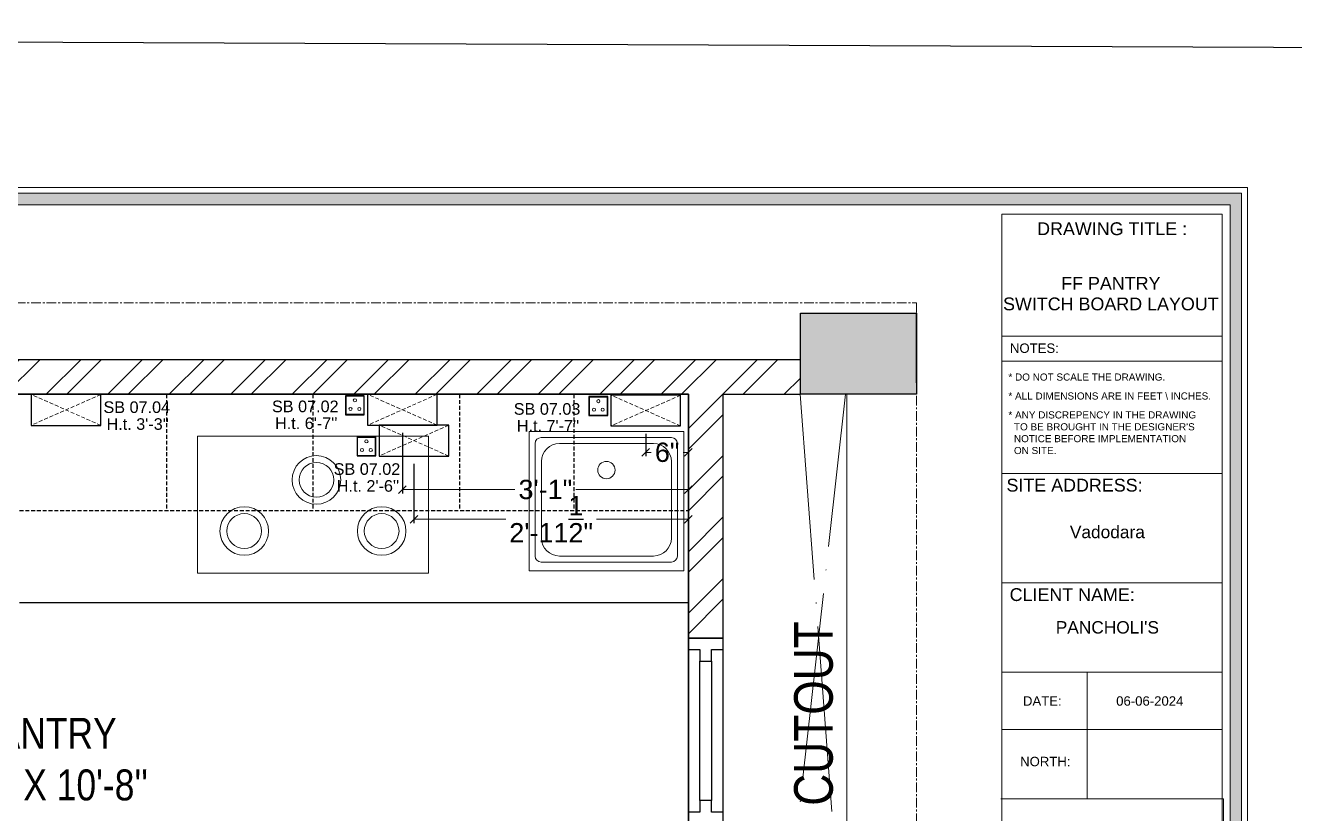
# Model space of a CAD drawing. Header units: millimetres. Extents: x 56222 to 3066687, y -650199 to -121287.
# Drawn here: x 135156.5 to 135320.7, y -184396.7 to -184294.8 of the extents above; entities that cross this region are included whole.
import ezdxf
from ezdxf.enums import TextEntityAlignment as Align

# ---------------------------------------------------------------- set-up
doc = ezdxf.new("R2010")
doc.units = ezdxf.units.MM
doc.header["$MEASUREMENT"] = 0
doc.header["$PDMODE"] = 35
for name, pattern in [('ACAD_ISO04W100', [30, 24, -3, 0, -3]), ('CENTER', [2, 1.25, -0.25, 0.25, -0.25]), ('DASHED', [0.75, 0.5, -0.25]), ('DASHED2', [0.375, 0.25, -0.125]), ('DASHEDX2', [1.5, 1, -0.5])]:
    doc.linetypes.add(name, pattern=pattern)
doc.layers.get('Defpoints').update_dxf_attribs({"color": 220})
for name, color, linetype, lineweight in [('COLUMN', 1, 'Continuous', 30), ('dim05', 1, 'Continuous', 13), ('Dimension', 10, 'DASHEDX2', 20), ('el', 7, 'Continuous', 20), ('ELEC-wires', 1, 'DASHED2', 13), ('Electrical', 84, 'Continuous', 30), ('FIRST FLOOR', 7, 'Continuous', 9), ('FIRST FLOOR ( TEXT )', 7, 'Continuous', 9), ('FIRST FLOOR_( PLine )_', 251, 'Continuous', 30), ('FURNITURE', 32, 'Continuous', 9), ('FURNITURE-1', 252, 'Continuous', 13), ('GROUND FLOOR', 7, 'Continuous', 9), ('hatch-rcc', 251, 'Continuous', 9), ('hatch-wall', 8, 'Continuous', 9), ('NAME PLATE', 7, 'Continuous', 25), ('SECTION ( SLAB PLine )', 104, 'Continuous', 30), ('TILE', 14, 'Continuous', 9), ('wall', 7, 'Continuous', 30)]:
    doc.layers.add(name, color=color, linetype=linetype, lineweight=lineweight)
doc.layers.add('XX~SLAB ( PLINE )', color=251, linetype='Continuous', plot=False)
doc.styles.add('Arial', font='arial.ttf')
doc.styles.add("Cn_BT_0'-0", font='swissc.ttf')
doc.styles.add('KATHA', font='swissc.ttf')
doc.styles.get("Standard").update_dxf_attribs({"font": 'arial.ttf', "height": 6})
doc.dimstyles.new('ISO-25', dxfattribs={"dimtxt": 2.5, "dimasz": 1, "dimexe": 0.5, "dimexo": 1, "dimtad": 0, "dimdec": 1, "dimlunit": 4, "dimtxsty": 'Standard', "dimblk": 'OBLIQUE', "dimcen": 2.5, "dimclrd": 1, "dimclre": 1, "dimclrt": 5, "dimadec": 0, "dimazin": 0, "dimtfac": 1, "dimtdec": 1, "dimtmove": 0, "dimatfit": 3, "dimfxl": 1, "dimlwd": -1, "dimarcsym": 0})

# ---------------------------------------------------------------- blocks, each defined once
blk = doc.blocks.new('erfer')
at = {"layer": 'hatch-rcc', "lineweight": 30}
blk.add_lwpolyline([(1905.9, -1304.21), (1908.38, -1304.21), (1908.38, -1306.73), (1905.9, -1306.73)], close=True, dxfattribs=at)
at = {"layer": 'hatch-rcc'}
blk.add_lwpolyline([(1905.96, -1304.28), (1908.31, -1304.28), (1908.31, -1306.66), (1905.96, -1306.66)], close=True, dxfattribs=at)
for centre in [(1907.14, -1304.81), (1906.56, -1305.95), (1907.72, -1305.95)]:
    blk.add_circle(centre, 0.211, dxfattribs=at)
blk = doc.blocks.new('6616')
at = {"color": 242, "linetype": 'DASHED', "true_color": 0xcd2027}
for p, q in [((386784.79, -36915.77), (386775.78, -36911.78)), ((386784.79, -36911.78), (386775.78, -36915.77))]:
    blk.add_line(p, q, dxfattribs=at)
at = {"layer": 'ELEC-wires', "color": 5, "linetype": 'ByBlock', "lineweight": 30, "ltscale": 4}
blk.add_lwpolyline([(386775.78, -36911.78), (386784.79, -36911.78), (386784.79, -36915.77), (386775.78, -36915.77)], close=True, dxfattribs=at)
blk = doc.blocks.new('_Oblique')
at = {"layer": 'wall', "color": 0, "lineweight": -2}
blk.add_line((-0.5, -0.5), (0.5, 0.5), dxfattribs=at)
blk = doc.blocks.new('*D442')
at = {"layer": 'Defpoints', "color": 0, "lineweight": 30, "transparency": 16777216}
for p in [(135242.26, -184342.53), (135205.26, -184346.52), (135242.26, -184354.85)]:
    blk.add_point(p, dxfattribs=at)
at = {"layer": 'dim05', "color": 1, "linetype": 'Continuous', "lineweight": -2, "transparency": 16777216}
for p, q in [((135242.26, -184343.53), (135242.26, -184355.35)), ((135205.26, -184347.52), (135205.26, -184355.35))]:
    blk.add_line(p, q, dxfattribs=at)
at = {"layer": 'dim05', "color": 1, "linetype": 'Continuous', "transparency": 16777216}
for p, q in [((135205.26, -184354.85), (135219.81, -184354.85)), ((135242.26, -184354.85), (135227.71, -184354.85))]:
    blk.add_line(p, q, dxfattribs=at)
at = {"layer": 'dim05', "color": 1, "transparency": 16777216, "rotation": 180}
blk.add_blockref('_Oblique', (135205.26, -184354.85), dxfattribs=at)
at = {"layer": 'dim05', "color": 1, "transparency": 16777216}
blk.add_blockref('_Oblique', (135242.26, -184354.85), dxfattribs=at)
at = {"layer": 'dim05', "color": 5, "lineweight": 25, "transparency": 16777216, "insert": (135223.76, -184354.85), "char_height": 2.5, "attachment_point": 5, "style": 'Arial'}
blk.add_mtext('3\'-1"', dxfattribs=at)
blk = doc.blocks.new('*D399')
at = {"layer": 'Defpoints', "color": 0, "lineweight": 30, "transparency": 16777216}
for p in [(135242.26, -184342.53), (135206.76, -184350.51), (135206.76, -184358.68)]:
    blk.add_point(p, dxfattribs=at)
at = {"layer": 'dim05', "color": 1, "linetype": 'Continuous', "lineweight": -2, "transparency": 16777216}
for p, q in [((135242.26, -184343.53), (135242.26, -184359.18)), ((135206.76, -184351.51), (135206.76, -184359.18))]:
    blk.add_line(p, q, dxfattribs=at)
at = {"layer": 'dim05', "color": 1, "linetype": 'Continuous', "transparency": 16777216}
for p, q in [((135206.76, -184358.68), (135218.66, -184358.68)), ((135242.26, -184358.68), (135230.36, -184358.68))]:
    blk.add_line(p, q, dxfattribs=at)
at = {"layer": 'dim05', "color": 1, "transparency": 16777216, "rotation": 180}
blk.add_blockref('_Oblique', (135206.76, -184358.68), dxfattribs=at)
at = {"layer": 'dim05', "color": 1, "transparency": 16777216}
blk.add_blockref('_Oblique', (135242.26, -184358.68), dxfattribs=at)
at = {"layer": 'dim05', "color": 5, "lineweight": 25, "transparency": 16777216, "insert": (135224.51, -184358.68), "char_height": 2.5, "attachment_point": 5, "style": 'Arial'}
blk.add_mtext('2\'-11{\\H1x;\\S1/2;}"', dxfattribs=at)
blk = doc.blocks.new('*D408')
at = {"layer": 'Defpoints', "color": 0, "lineweight": 30, "transparency": 16777216}
for p in [(135236.75, -184346.62), (135242.26, -184347.33), (135242.26, -184350.04)]:
    blk.add_point(p, dxfattribs=at)
at = {"layer": 'dim05', "color": 1, "linetype": 'Continuous', "lineweight": -2, "transparency": 16777216}
for p, q in [((135236.75, -184347.62), (135236.75, -184350.54)), ((135242.26, -184348.33), (135242.26, -184350.54))]:
    blk.add_line(p, q, dxfattribs=at)
at = {"layer": 'dim05', "color": 1, "linetype": 'Continuous', "transparency": 16777216}
for p, q in [((135236.75, -184350.04), (135237.44, -184350.04)), ((135242.26, -184350.04), (135241.57, -184350.04))]:
    blk.add_line(p, q, dxfattribs=at)
at = {"layer": 'dim05', "color": 1, "transparency": 16777216, "rotation": 180}
blk.add_blockref('_Oblique', (135236.75, -184350.04), dxfattribs=at)
at = {"layer": 'dim05', "color": 1, "transparency": 16777216}
blk.add_blockref('_Oblique', (135242.26, -184350.04), dxfattribs=at)
at = {"layer": 'dim05', "color": 5, "lineweight": 25, "transparency": 16777216, "insert": (135239.51, -184350.04), "char_height": 2.5, "attachment_point": 5, "style": 'Arial'}
blk.add_mtext('6"', dxfattribs=at)

msp = doc.modelspace()

# ---------------------------------------------------------------- hatches: boundary and pattern name
at = {"layer": 'Dimension', "linetype": 'Continuous', "true_color": 0xd39e00}
h = msp.add_hatch(color=42, dxfattribs=at)
h.paths.add_polyline_path([(135101.39, -184316.539), (135101.39, -184466.08), (135313.843, -184466.08), (135313.843, -184316.539)])
h.paths.add_polyline_path([(135102.881, -184318.03), (135312.352, -184318.03), (135312.352, -184464.589), (135102.881, -184464.589)], flags=16)
at = {"layer": 'FURNITURE', "linetype": 'CENTER', "lineweight": 15, "true_color": 0x636466}
h = msp.add_hatch(dxfattribs=at)
h.set_pattern_fill('AR-CONC', color=251)
h.set_pattern_definition([(50, (1926.1855, 9.982), (7.17260183, -0.62752135), [0.75, -8.25]), (355, (1926.1855, 9.982), (-1.38751334, 7.52192134), [0.6, -6.6]), (100.4514445, (1926.783, 9.9295), (5.78508847, 6.8943999), [0.63740192, -7.01142112]), (46.1842, (1926.1855, 11.982), (10.6724133, -1.6551928), [1.125, -12.375]), (96.6356355, (1927.075, 11.844), (9.34661946, 9.741186), [0.9561034, -10.5171376]), (351.184164, (1926.185, 11.982), (9.34661945, 9.741186), [0.9, -9.9]), (21, (1927.1855, 11.482), (5.96907052, -4.0261889), [0.75, -8.25]), (326, (1927.1855, 11.482), (2.43315332, 7.25150045), [0.6, -6.6]), (71.4514447, (1927.683, 11.146), (8.40222377, 3.22531153), [0.6374019, -7.01142112]), (37.5, (1926.1855, 9.9818), (0.121598553, 3.328938538), [0, -6.52, 0, -6.7, 0, -6.625]), (7.5, (1926.1855, 9.9818), (2.630695374, 3.94411712), [0, -3.82, 0, -6.37, 0, -2.525]), (327.5, (1923.9555, 9.9818), (5.338224362, -0.225548717), [0, -2.5, 0, -7.8, 0, -10.35]), (317.5, (1922.9555, 9.982), (5.83186169, 1.00104982), [0, -3.25, 0, -5.18, 0, -7.35])])
h.paths.add_polyline_path([(135128.258, -184416.032), (135117.758, -184416.032), (135117.758, -184431.032), (135128.258, -184431.032), (135128.258, -184428.032)])
h.paths.add_polyline_path([(135128.258, -184332.032), (135113.258, -184332.032), (135113.258, -184348.532), (135128.258, -184348.532)])
h.paths.add_polyline_path([(135271.758, -184332.032), (135256.758, -184332.032), (135256.758, -184342.535), (135271.758, -184342.535)])
h.paths.add_polyline_path([(135271.758, -184422.032), (135256.758, -184422.032), (135256.758, -184431.032), (135271.758, -184431.032), (135271.758, -184426.532)])
at = {"layer": 'hatch-wall', "linetype": 'CENTER', "lineweight": 15}
h = msp.add_hatch(dxfattribs=at)
h.set_pattern_fill('ANSI32', color=256, scale=15)
h.set_pattern_definition([(45, (1926.1855, 9.982), (-3.97747564, 3.97747564), []), (45, (1928.837, 9.982), (-3.97747564, 3.97747564), [])])
h.paths.add_polyline_path([(135122.258, -184348.532), (135117.758, -184348.532), (135117.758, -184416.032), (135122.258, -184416.032)])
h.paths.add_polyline_path([(135256.758, -184338.032), (135128.258, -184338.032), (135128.258, -184342.532), (135242.258, -184342.532), (135242.258, -184369.486), (135242.258, -184374.037), (135246.758, -184374.037), (135246.758, -184342.532), (135256.758, -184342.532)])
h.paths.add_polyline_path([(135246.842, -184398.037), (135242.258, -184398.037), (135242.258, -184426.532), (135218.758, -184426.532), (135164.258, -184426.532), (135160.258, -184426.532), (135160.258, -184431.032), (135256.758, -184431.032), (135256.758, -184422.032), (135246.842, -184422.032)])
h.paths.add_polyline_path([(135122.258, -184431.032), (135117.758, -184431.032), (135117.758, -184437.466), (135122.258, -184437.466)])

# ---------------------------------------------------------------- linework, layer by layer
at = {"layer": 'COLUMN', "transparency": 33554687}
msp.add_lwpolyline([(135256.758, -184342.535), (135256.758, -184332.032), (135271.758, -184332.032), (135271.758, -184342.535)], close=True, dxfattribs=at)
at = {"layer": 'Dimension', "color": 42, "linetype": 'Continuous', "true_color": 0xd39e00}
for p, q in [((135311.343, -184335.031), (135282.795, -184335.031)), ((135311.343, -184338.247), (135282.795, -184338.247)), ((135311.343, -184352.756), (135282.795, -184352.756)), ((135311.343, -184366.906), (135282.795, -184366.906)), ((135311.343, -184378.436), (135282.795, -184378.436)), ((135293.841, -184378.436), (135293.841, -184394.825)), ((135311.343, -184385.855), (135282.795, -184385.855)), ((135311.516, -184394.825), (135282.707, -184394.825)), ((135311.516, -184394.825), (135311.516, -184420.918))]:
    msp.add_line(p, q, dxfattribs=at)
for points in [[(135100.644, -184315.793), (135314.589, -184315.793), (135314.589, -184466.825), (135100.644, -184466.825)], [(135101.39, -184316.539), (135313.843, -184316.539), (135313.843, -184466.08), (135101.39, -184466.08)], [(135102.881, -184318.03), (135312.352, -184318.03), (135312.352, -184464.589), (135102.881, -184464.589)]]:
    msp.add_lwpolyline(points, close=True, dxfattribs=at)
at = {"layer": 'Dimension', "color": 42, "linetype": 'ByBlock', "true_color": 0xd39e00}
msp.add_lwpolyline([(135282.795, -184463.362), (135282.795, -184319.257), (135311.343, -184319.257), (135311.343, -184463.362)], close=True, dxfattribs=at)
at = {"layer": 'FIRST FLOOR', "transparency": 33554687}
for p, q in [((135242.258, -184424.501), (135242.258, -184342.532)), ((135262.758, -184342.535), (135262.758, -184422.032)), ((135242.258, -184374.037), (135246.758, -184374.037))]:
    msp.add_line(p, q, dxfattribs=at)
at = {"layer": 'FIRST FLOOR_( PLine )_', "transparency": 33554687}
for p, q in [((135271.758, -184341.032), (135271.758, -184332.032)), ((135128.258, -184338.032), (135256.758, -184338.032)), ((135128.258, -184342.532), (135242.258, -184342.532)), ((135242.258, -184342.532), (135242.258, -184374.037)), ((135246.758, -184374.037), (135246.758, -184342.532)), ((135246.758, -184342.532), (135256.745, -184342.532)), ((135242.258, -184374.037), (135246.758, -184374.037))]:
    msp.add_line(p, q, dxfattribs=at)
at = {"layer": 'FURNITURE', "color": 9, "lineweight": 30, "true_color": 0xc7c8ca}
for p, q in [((135155.735, -184342.532), (135242.258, -184342.532)), ((135242.258, -184342.532), (135242.258, -184369.486)), ((135242.258, -184369.486), (135155.735, -184369.486))]:
    msp.add_line(p, q, dxfattribs=at)
at = {"layer": 'FURNITURE', "color": 9, "linetype": 'DASHED', "lineweight": 25, "true_color": 0xc7c8ca}
for p, q in [((135174.735, -184342.532), (135174.735, -184357.532)), ((135193.69, -184342.532), (135193.69, -184357.532)), ((135212.646, -184342.532), (135212.646, -184357.532)), ((135227.452, -184342.532), (135227.452, -184357.532)), ((135155.735, -184357.532), (135242.258, -184357.532))]:
    msp.add_line(p, q, dxfattribs=at)
at = {"layer": 'FURNITURE', "color": 9, "true_color": 0xc7c8ca}
for p, q in [((135178.73, -184347.925), (135208.65, -184347.925)), ((135178.73, -184365.635), (135178.73, -184347.925)), ((135208.65, -184347.925), (135208.65, -184365.635)), ((135241.656, -184347.347), (135221.656, -184347.347)), ((135221.656, -184347.347), (135221.656, -184365.347)), ((135223.215, -184348.121), (135240.063, -184348.121)), ((135241.656, -184365.347), (135241.656, -184347.347)), ((135222.44, -184363.437), (135222.44, -184348.896)), ((135225.572, -184348.896), (135237.739, -184348.896)), ((135240.837, -184348.896), (135240.837, -184363.437)), ((135223.248, -184361.113), (135223.248, -184351.22)), ((135240.063, -184351.22), (135240.063, -184361.113)), ((135240.063, -184364.211), (135223.215, -184364.211)), ((135237.739, -184363.437), (135225.572, -184363.437)), ((135208.65, -184365.635), (135178.73, -184365.635)), ((135221.656, -184365.347), (135241.656, -184365.347))]:
    msp.add_line(p, q, dxfattribs=at)
at = {"layer": 'FURNITURE', "color": 9, "linetype": 'CENTER', "lineweight": 15, "true_color": 0xc7c8ca}
msp.add_lwpolyline([(135271.758, -184437.466), (135109.229, -184437.466), (135109.229, -184330.717), (135271.758, -184330.717)], close=True, dxfattribs=at)
at = {"layer": 'FURNITURE', "color": 9, "true_color": 0xc7c8ca}
for centre, radius in [((135194.136, -184353.597), 3.143), ((135194.136, -184353.597), 2.245), ((135231.656, -184352.325), 1.117), ((135184.802, -184360.204), 3.143), ((135184.802, -184360.204), 2.245), ((135202.578, -184360.204), 3.143), ((135202.578, -184360.204), 2.245)]:
    msp.add_circle(centre, radius, dxfattribs=at)
for centre, radius, start, end in [((135223.215, -184348.896), 0.775, 90, 180), ((135240.063, -184348.896), 0.775, 0, 90), ((135225.572, -184351.22), 2.324, 90, 180), ((135237.739, -184351.22), 2.324, 0, 90), ((135225.572, -184361.113), 2.324, 180, 270), ((135237.739, -184361.113), 2.324, 270, 0), ((135223.215, -184363.437), 0.775, 180, 270), ((135240.063, -184363.437), 0.775, 270, 0)]:
    msp.add_arc(centre, radius, start, end, dxfattribs=at)
at = {"layer": 'GROUND FLOOR', "color": 1, "linetype": 'ACAD_ISO04W100', "transparency": 33554687}
for p, q in [((135253.758, -184422.032), (135262.591, -184342.535)), ((135256.745, -184342.532), (135262.758, -184422.032))]:
    msp.add_line(p, q, dxfattribs=at)
at = {"layer": 'SECTION ( SLAB PLine )', "color": 9, "true_color": 0xc7c8ca}
msp.add_lwpolyline([(135242.258, -184342.532), (135128.258, -184342.532), (135128.258, -184426.532), (135242.258, -184426.532)], close=True, dxfattribs=at)
at = {"layer": 'TILE', "color": 1, "lineweight": 30}
msp.add_lwpolyline([(134639.111, -184294.843), (135861.002, -184299.902), (135861.002, -184800.209), (134639.111, -184795.15)], close=True, dxfattribs=at)
at = {"layer": 'XX~SLAB ( PLINE )', "transparency": 33554687}
msp.add_lwpolyline([(135242.258, -184374.037), (135242.258, -184375.537), (135243.758, -184375.537), (135243.758, -184377.037), (135245.258, -184377.037), (135245.258, -184395.037), (135243.758, -184395.037), (135243.758, -184396.537), (135242.258, -184396.537), (135242.258, -184398.037), (135246.758, -184398.037), (135246.758, -184396.537), (135245.258, -184396.537), (135245.258, -184395.037), (135243.758, -184395.037), (135243.758, -184377.037), (135245.258, -184377.037), (135245.258, -184375.537), (135246.758, -184375.537), (135246.758, -184374.037), (135242.258, -184374.037), (135242.258, -184398.037), (135246.758, -184398.037), (135246.758, -184374.037)], close=True, dxfattribs=at)

# ---------------------------------------------------------------- block references
at = {"layer": 'el', "color": 1, "transparency": 33554687, "xscale": -1, "rotation": 180.0000000001202}
for p in [(-251618.553, -221258.324), (-251575.029, -221258.302), (-251543.533, -221258.405), (-251573.529, -221262.289)]:
    msp.add_blockref('6616', p, dxfattribs=at)
at = {"layer": 'FURNITURE-1', "transparency": 33554687, "xscale": -0.9762505880272067, "yscale": 0.9762505880272067, "zscale": 0.9762505880272067}
for p in [(137060.964, -183069.489), (137092.46, -183069.592), (137062.451, -183074.797)]:
    msp.add_blockref('erfer', p, dxfattribs=at)

# ---------------------------------------------------------------- texts
at = {"layer": 'Electrical', "color": 5, "transparency": 33554687}
for s, p in [('SB 07.02', (135188.387, -184344.843, 0.05)), ('SB 07.04', (135166.585, -184344.946, 0.05)), ('SB 07.03', (135219.667, -184345.172, 0.05)), ('SB 07.02', (135196.37, -184352.944, 0.05))]:
    msp.add_text(s, height=1.5, dxfattribs=at).set_placement(p)
at = {"layer": 'Electrical', "color": 240, "true_color": 0xed1f24, "transparency": 33554687}
for s, p in [("H.t. 3'-3''", (135166.981, -184347.125, 0.05)), ("H.t. 6'-7''", (135188.782, -184347.022, 0.05)), ("H.t. 7'-7''", (135220.062, -184347.351, 0.05)), ("H.t. 2'-6''", (135196.766, -184355.123, 0.05))]:
    msp.add_text(s, height=1.5, dxfattribs=at).set_placement(p)
at = {"layer": 'FIRST FLOOR ( TEXT )', "color": 1, "transparency": 33554687, "insert": (135258.479, -184383.794), "char_height": 5, "attachment_point": 5, "rotation": 90, "style": "Cn_BT_0'-0"}
msp.add_mtext('CUTOUT', dxfattribs=at)
at = {"layer": 'FIRST FLOOR ( TEXT )', "transparency": 33554687, "insert": (135159.011, -184389.721), "char_height": 4, "attachment_point": 5, "style": 'KATHA'}
msp.add_mtext("PANTRY\\P7'-2'' X 10'-8''", dxfattribs=at)
at = {"layer": 'NAME PLATE', "style": 'Arial'}
for s, height, p in [('DRAWING TITLE : ', 1.65616, (135297.408, -184321.954)), ('FF PANTRY', 1.6562, (135296.919, -184329.012)), ('SWITCH BOARD LAYOUT', 1.65616, (135296.919, -184331.675)), ('NOTES:', 1.2169, (135287.03, -184337.177)), ('SITE ADDRESS:', 1.65616, (135292.223, -184355.103)), ('Vadodara', 1.601, (135296.47, -184361.13)), ('CLIENT NAME:', 1.65616, (135291.921, -184369.253)), ("PANCHOLI'S", 1.601, (135296.47, -184373.457)), ('DATE:', 1.2169, (135288.051, -184382.787)), ('06-06-2024', 1.2169, (135301.957, -184382.787)), ('NORTH:', 1.2169, (135288.439, -184390.61))]:
    msp.add_text(s, height=height, dxfattribs=at).set_placement(p, align=Align.CENTER)
at = {"layer": 'NAME PLATE', "char_height": 0.92036, "width": 35.55822, "attachment_point": 1, "style": 'Arial'}
for s, insert in [('* DO NOT SCALE THE DRAWING.', (135283.667, -184339.84)), ('* ALL DIMENSIONS ARE IN FEET \\\\ INCHES.', (135283.667, -184342.287)), ("* ANY DISCREPENCY IN THE DRAWING \\P  TO BE BROUGHT IN THE DESIGNER'S\\P  NOTICE BEFORE IMPLEMENTATION \\P  ON SITE.", (135283.667, -184344.735))]:
    msp.add_mtext(s, dxfattribs=dict(at, insert=insert))

# ---------------------------------------------------------------- dimensions: what is measured, and where the dimension line sits
at = {"layer": 'dim05', "color": 27, "lineweight": 25, "true_color": 0x7d5120}
for base, p1, p2, override, picture, middle in [((135242.258, -184354.852), (135205.258, -184346.519), (135242.258, -184342.532), {"dimdec": 0, "dimtxsty": 'Arial'}, '*D442', (135223.758, -184354.852)), ((135206.758, -184358.679), (135242.258, -184342.532), (135206.758, -184350.505), {"dimtxsty": 'Arial'}, '*D399', (135224.508, -184358.679))]:
    dim = msp.add_linear_dim(base=base, p1=p1, p2=p2, dimstyle='ISO-25', override=override, dxfattribs=at)
    dim.commit()
    dim.dimension.update_dxf_attribs({"geometry": picture, "text_midpoint": middle})
dim = msp.add_linear_dim(base=(135242.258, -184350.037), p1=(135236.754, -184346.621), p2=(135242.258, -184347.328), dimstyle='ISO-25', override={"dimdec": 0, "dimtxsty": 'Arial'}, dxfattribs=at)
dim.commit()
dim.dimension.update_dxf_attribs({"geometry": '*D408', "text_midpoint": (135239.506, -184350.037), "dimtype": 160})

doc.saveas('drawing.dxf')
